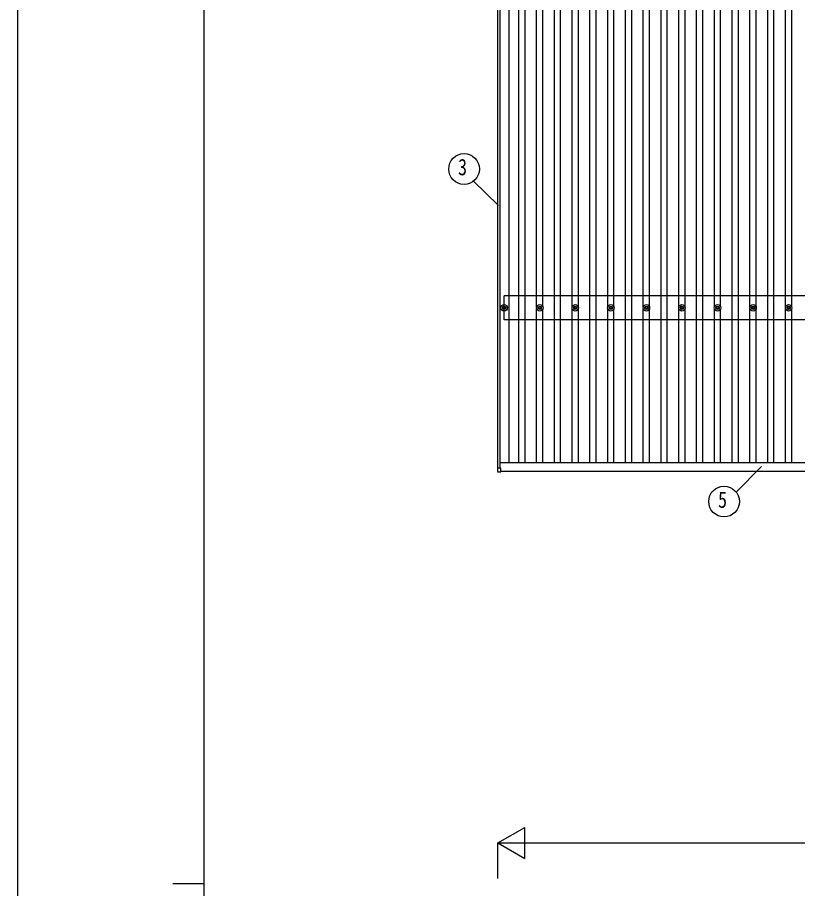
# Model space of a CAD drawing. Units: millimetres, scale not verified. Extents: x -14718 to 14718, y -10395 to 10395.
# Drawn here: x -14718 to -10329, y 409 to 5308 of the extents above; entities that cross this region are included whole.
import ezdxf
from ezdxf.enums import TextEntityAlignment as Align

# ---------------------------------------------------------------- set-up
doc = ezdxf.new("R2010")
doc.units = ezdxf.units.MM
doc.header["$LTSCALE"] = 40
for name, color, linetype in [('0-5_YKK_13', 4, 'Continuous'), ('0-6_YKK_A1', 4, 'Continuous'), ('0-7_YKK_D', 6, 'Continuous'), ('0-8_YKK_ZWAK', 7, 'Continuous')]:
    doc.layers.add(name, color=color, linetype=linetype)
doc.styles.add('ＭＳ ゴシック', font='')
doc.styles.get('ＭＳ ゴシック').set_extended_font_data('MS Gothic')

msp = doc.modelspace()

# ---------------------------------------------------------------- linework, layer by layer
at = {"layer": '0-5_YKK_13'}
for p, q in [((-11988.93, 3677.07), (-11984.51, 3677.07)), ((-11980.68, 3685.32), (-11980.68, 3680.9)), ((-11977.18, 3685.32), (-11977.18, 3680.9)), ((-11973.35, 3677.07), (-11968.93, 3677.07)), ((-11788.93, 3677.07), (-11784.51, 3677.07)), ((-11780.68, 3685.32), (-11780.68, 3680.9)), ((-11777.18, 3685.32), (-11777.18, 3680.9)), ((-11773.35, 3677.07), (-11768.93, 3677.07)), ((-11588.93, 3677.07), (-11584.51, 3677.07)), ((-11580.68, 3685.32), (-11580.68, 3680.9)), ((-11577.18, 3685.32), (-11577.18, 3680.9)), ((-11573.35, 3677.07), (-11568.93, 3677.07)), ((-11388.93, 3677.07), (-11384.51, 3677.07)), ((-11380.68, 3685.32), (-11380.68, 3680.9)), ((-11377.18, 3685.32), (-11377.18, 3680.9)), ((-11373.35, 3677.07), (-11368.93, 3677.07)), ((-11188.93, 3677.07), (-11184.51, 3677.07)), ((-11180.68, 3685.32), (-11180.68, 3680.9)), ((-11177.18, 3685.32), (-11177.18, 3680.9)), ((-11173.35, 3677.07), (-11168.93, 3677.07)), ((-10988.93, 3677.07), (-10984.51, 3677.07)), ((-10980.68, 3685.32), (-10980.68, 3680.9)), ((-10977.18, 3685.32), (-10977.18, 3680.9)), ((-10973.35, 3677.07), (-10968.93, 3677.07)), ((-10788.93, 3677.07), (-10784.51, 3677.07)), ((-10780.68, 3685.32), (-10780.68, 3680.9)), ((-10777.18, 3685.32), (-10777.18, 3680.9)), ((-10773.35, 3677.07), (-10768.93, 3677.07)), ((-10588.93, 3677.07), (-10584.51, 3677.07)), ((-10580.68, 3685.32), (-10580.68, 3680.9)), ((-10577.18, 3685.32), (-10577.18, 3680.9)), ((-10573.35, 3677.07), (-10568.93, 3677.07)), ((-10388.93, 3677.07), (-10384.51, 3677.07)), ((-10380.68, 3685.32), (-10380.68, 3680.9)), ((-10377.18, 3685.32), (-10377.18, 3680.9)), ((-10373.35, 3677.07), (-10368.93, 3677.07)), ((-11988.93, 3673.57), (-11984.51, 3673.57)), ((-11980.68, 3669.74), (-11980.68, 3665.32)), ((-11977.18, 3669.74), (-11977.18, 3665.32)), ((-11973.35, 3673.57), (-11968.93, 3673.57)), ((-11788.93, 3673.57), (-11784.51, 3673.57)), ((-11780.68, 3669.74), (-11780.68, 3665.32)), ((-11777.18, 3669.74), (-11777.18, 3665.32)), ((-11773.35, 3673.57), (-11768.93, 3673.57)), ((-11588.93, 3673.57), (-11584.51, 3673.57)), ((-11580.68, 3669.74), (-11580.68, 3665.32)), ((-11577.18, 3669.74), (-11577.18, 3665.32)), ((-11573.35, 3673.57), (-11568.93, 3673.57)), ((-11388.93, 3673.57), (-11384.51, 3673.57)), ((-11380.68, 3669.74), (-11380.68, 3665.32)), ((-11377.18, 3669.74), (-11377.18, 3665.32)), ((-11373.35, 3673.57), (-11368.93, 3673.57)), ((-11188.93, 3673.57), (-11184.51, 3673.57)), ((-11180.68, 3669.74), (-11180.68, 3665.32)), ((-11177.18, 3669.74), (-11177.18, 3665.32)), ((-11173.35, 3673.57), (-11168.93, 3673.57)), ((-10988.93, 3673.57), (-10984.51, 3673.57)), ((-10980.68, 3669.74), (-10980.68, 3665.32)), ((-10977.18, 3669.74), (-10977.18, 3665.32)), ((-10973.35, 3673.57), (-10968.93, 3673.57)), ((-10788.93, 3673.57), (-10784.51, 3673.57)), ((-10780.68, 3669.74), (-10780.68, 3665.32)), ((-10777.18, 3669.74), (-10777.18, 3665.32)), ((-10773.35, 3673.57), (-10768.93, 3673.57)), ((-10588.93, 3673.57), (-10584.51, 3673.57)), ((-10580.68, 3669.74), (-10580.68, 3665.32)), ((-10577.18, 3669.74), (-10577.18, 3665.32)), ((-10573.35, 3673.57), (-10568.93, 3673.57)), ((-10388.93, 3673.57), (-10384.51, 3673.57)), ((-10380.68, 3669.74), (-10380.68, 3665.32)), ((-10377.18, 3669.74), (-10377.18, 3665.32)), ((-10373.35, 3673.57), (-10368.93, 3673.57)), ((-12017.23, 2772.42), (-12017.23, 2754.42)), ((-11998.23, 2773.42), (-12016.23, 2773.42)), ((-12016.23, 2753.42), (-11998.23, 2753.42)), ((-11997.23, 2754.42), (-11997.23, 2772.42))]:
    msp.add_line(p, q, dxfattribs=at)
for centre, radius in [((-11978.93, 3675.32), 18.25), ((-11978.93, 3675.32), 10.15), ((-11978.93, 3675.32), 5.85), ((-11978.93, 3675.32), 5.25), ((-11778.93, 3675.32), 18.25), ((-11778.93, 3675.32), 10.15), ((-11778.93, 3675.32), 5.85), ((-11778.93, 3675.32), 5.25), ((-11578.93, 3675.32), 18.25), ((-11578.93, 3675.32), 10.15), ((-11578.93, 3675.32), 5.85), ((-11578.93, 3675.32), 5.25), ((-11378.93, 3675.32), 18.25), ((-11378.93, 3675.32), 10.15), ((-11378.93, 3675.32), 5.85), ((-11378.93, 3675.32), 5.25), ((-11178.93, 3675.32), 18.25), ((-11178.93, 3675.32), 10.15), ((-11178.93, 3675.32), 5.85), ((-11178.93, 3675.32), 5.25), ((-10978.93, 3675.32), 18.25), ((-10978.93, 3675.32), 10.15), ((-10978.93, 3675.32), 5.85), ((-10978.93, 3675.32), 5.25), ((-10778.93, 3675.32), 18.25), ((-10778.93, 3675.32), 10.15), ((-10778.93, 3675.32), 5.85), ((-10778.93, 3675.32), 5.25), ((-10578.93, 3675.32), 18.25), ((-10578.93, 3675.32), 10.15), ((-10578.93, 3675.32), 5.85), ((-10578.93, 3675.32), 5.25), ((-10378.93, 3675.32), 18.25), ((-10378.93, 3675.32), 10.15), ((-10378.93, 3675.32), 5.85), ((-10378.93, 3675.32), 5.25)]:
    msp.add_circle(centre, radius, dxfattribs=at)
for centre, start, end in [((-12016.23, 2772.42), 90, 180), ((-12016.23, 2754.42), 180, 270), ((-11998.23, 2772.42), 0, 90), ((-11998.23, 2754.42), 270, 0)]:
    msp.add_arc(centre, 1, start, end, dxfattribs=at)
at = {"layer": '0-6_YKK_A1'}
for p, q in [((-12013.93, 2773.42), (-12013.93, 8171.84)), ((-12001.93, 2773.42), (-12001.93, 8171.84)), ((-11952.43, 8145.71), (-11952.43, 2804.7)), ((-11896.43, 2804.7), (-11896.43, 8145.71)), ((-11861.43, 2804.7), (-11861.43, 8145.71)), ((-11696.43, 2804.7), (-11696.43, 8145.71)), ((-11661.43, 2804.7), (-11661.43, 8145.71)), ((-11496.43, 2804.7), (-11496.43, 8145.71)), ((-11461.43, 2804.7), (-11461.43, 8145.71)), ((-11296.43, 2804.7), (-11296.43, 8145.71)), ((-11261.43, 2804.7), (-11261.43, 8145.71)), ((-11096.43, 2804.7), (-11096.43, 8145.71)), ((-11061.43, 2804.7), (-11061.43, 8145.71)), ((-10896.43, 2804.7), (-10896.43, 8145.71)), ((-10861.43, 2804.7), (-10861.43, 8145.71)), ((-10696.43, 2804.7), (-10696.43, 8145.71)), ((-10661.43, 2804.7), (-10661.43, 8145.71)), ((-10496.43, 2804.7), (-10496.43, 8145.71)), ((-10461.43, 2804.7), (-10461.43, 8145.71)), ((-11796.43, 3680.5), (-11796.43, 5470.14)), ((-11761.43, 3680.5), (-11761.43, 5470.14)), ((-11596.43, 3680.5), (-11596.43, 5470.14)), ((-11561.43, 3680.5), (-11561.43, 5470.14)), ((-11396.43, 3680.5), (-11396.43, 5470.14)), ((-11361.43, 3680.5), (-11361.43, 5470.14)), ((-11196.43, 3680.5), (-11196.43, 5470.14)), ((-11161.43, 3680.5), (-11161.43, 5470.14)), ((-10996.43, 3680.5), (-10996.43, 5470.14)), ((-10961.43, 3680.5), (-10961.43, 5470.14)), ((-10796.43, 3680.5), (-10796.43, 5470.14)), ((-10761.43, 3680.5), (-10761.43, 5470.14)), ((-10596.43, 3680.5), (-10596.43, 5470.14)), ((-10561.43, 3680.5), (-10561.43, 5470.14)), ((-10396.43, 3680.5), (-10396.43, 5470.14)), ((-10361.43, 3680.5), (-10361.43, 5470.14)), ((-6578.93, 3742.32), (-11978.93, 3742.32)), ((-11978.93, 3608.32), (-11978.93, 3742.32)), ((-11796.43, 2804.7), (-11796.43, 3670.14)), ((-11761.43, 2804.7), (-11761.43, 3670.14)), ((-11596.43, 2804.7), (-11596.43, 3670.14)), ((-11561.43, 2804.7), (-11561.43, 3670.14)), ((-11396.43, 2804.7), (-11396.43, 3670.14)), ((-11361.43, 2804.7), (-11361.43, 3670.14)), ((-11196.43, 2804.7), (-11196.43, 3670.14)), ((-11161.43, 2804.7), (-11161.43, 3670.14)), ((-10996.43, 2804.7), (-10996.43, 3670.14)), ((-10961.43, 2804.7), (-10961.43, 3670.14)), ((-10796.43, 2804.7), (-10796.43, 3670.14)), ((-10761.43, 2804.7), (-10761.43, 3670.14)), ((-10596.43, 2804.7), (-10596.43, 3670.14)), ((-10561.43, 2804.7), (-10561.43, 3670.14)), ((-10396.43, 2804.7), (-10396.43, 3670.14)), ((-10361.43, 2804.7), (-10361.43, 3670.14)), ((-6578.93, 3608.32), (-11978.93, 3608.32)), ((-12001.93, 2804.7), (-6555.93, 2804.7)), ((-11997.23, 2756.72), (-6560.63, 2756.72))]:
    msp.add_line(p, q, dxfattribs=at)
at = {"layer": '0-7_YKK_D'}
for p, q in [((-12150.85, 4388.51), (-12011.05, 4250.97)), ((-10673.75, 2638.49), (-10531.83, 2783.04)), ((-12013.93, 665.95), (-11862.38, 753.45)), ((-11862.38, 578.45), (-11862.38, 753.45)), ((-12013.93, 465.95), (-12013.93, 666.95)), ((-12013.93, 665.95), (-11862.38, 578.45)), ((-12013.93, 665.95), (-11710.82, 665.95)), ((-11838.93, 665.95), (-6718.93, 665.95))]:
    msp.add_line(p, q, dxfattribs=at)
for centre in [(-12204.82, 4455.98), (-10742.22, 2585.78)]:
    msp.add_circle(centre, 86.4, dxfattribs=at)
at = {"layer": '0-8_YKK_ZWAK'}
for p, q in [((-13667.43, -8837.5), (-13667.43, 9712.5)), ((-13842.43, 437.5), (-13667.43, 437.5))]:
    msp.add_line(p, q, dxfattribs=at)
msp.add_lwpolyline([(-14717.5, -10395), (14717.5, -10395), (14717.5, 10395), (-14717.5, 10395)], close=True, dxfattribs=at)

# ---------------------------------------------------------------- texts
at = {"layer": '0-7_YKK_D', "style": 'ＭＳ ゴシック', "width": 0.8}
for s, p in [('3', (-12238.42, 4392.98)), ('5', (-10775.82, 2522.78))]:
    msp.add_text(s, height=92.38, dxfattribs=at).set_placement(p, align=Align.BOTTOM_LEFT)

doc.saveas('drawing.dxf')
